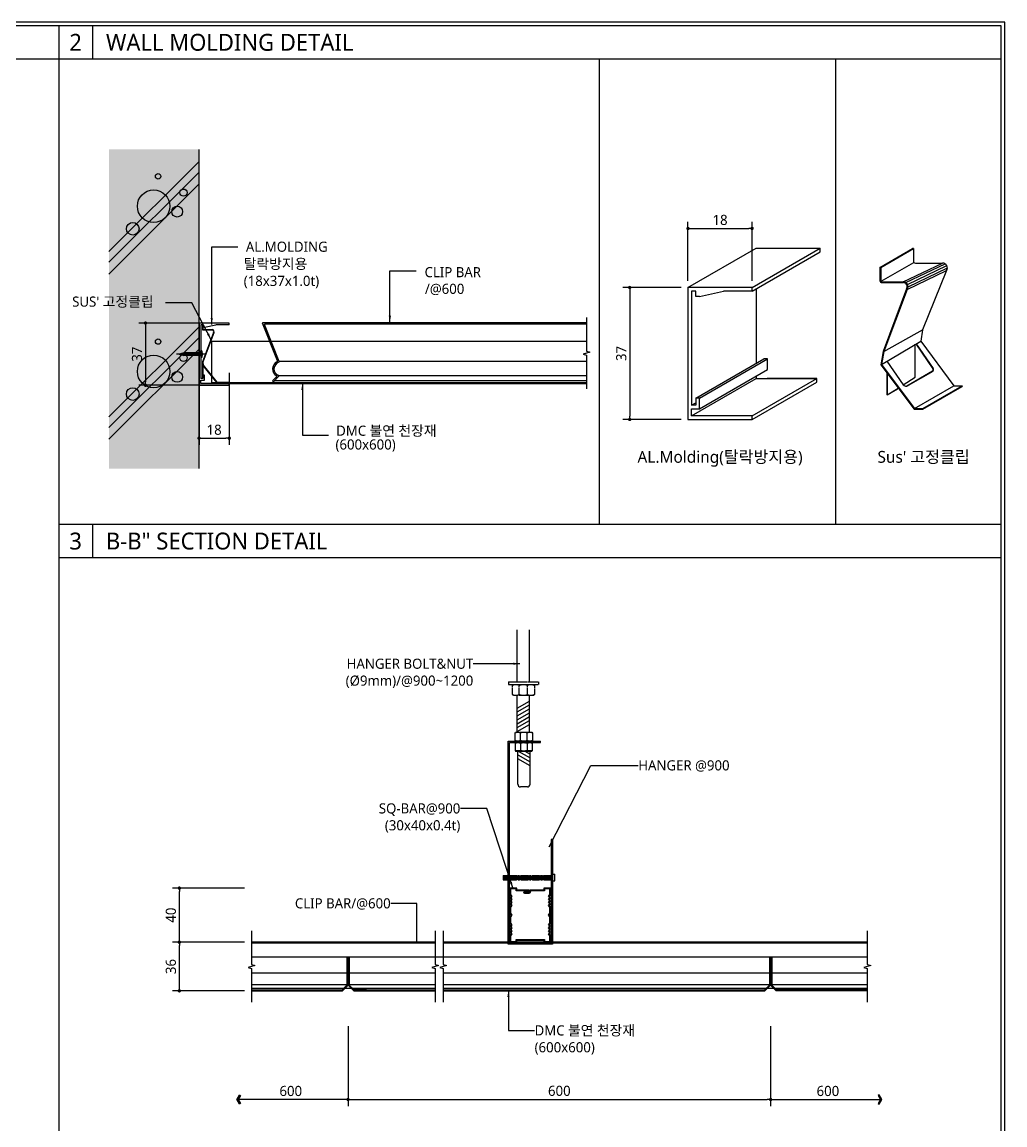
# Model space of a CAD drawing. Header units: millimetres. Extents: x 1394 to 74708, y 590 to 17190.
# Drawn here: x 63734 to 72465, y 7393 to 17190 of the extents above; entities that cross this region are included whole.
import ezdxf
from ezdxf.enums import TextEntityAlignment as Align

# ---------------------------------------------------------------- set-up
doc = ezdxf.new("R2010")
doc.units = ezdxf.units.MM
for name, pattern in [('CENTERX2', [101.6, 63.5, -12.7, 12.7, -12.7]), ('HID', [2, 1.1, -0.9]), ('HIDDEN', [9.525, 6.35, -3.175])]:
    doc.linetypes.add(name, pattern=pattern)
doc.layers.get('Defpoints').update_dxf_attribs({"color": 152})
for name, color, linetype in [('8', 8, 'Continuous'), ('A-DIM-N', 7, 'Continuous'), ('A-LINE-3', 7, 'Continuous'), ('A-LINE-4', 8, 'Continuous'), ('A-SYM', 6, 'Continuous'), ('A-TXT-N', 3, 'Continuous'), ('AA-ELE-8', 8, 'Continuous'), ('AA-MKXS', 7, 'Continuous'), ('ANCHOR', 4, 'Continuous'), ('BAR', 3, 'Continuous'), ('CEIL', 8, 'Continuous'), ('CEN', 1, 'CENTERX2'), ('COL', 2, 'Continuous'), ('DIM', 7, 'Continuous'), ('FUR', 8, 'HIDDEN'), ('HANGER', 9, 'Continuous'), ('HATCH', 5, 'Continuous'), ('SCREW', 1, 'Continuous'), ('sec', 7, 'Continuous'), ('TEXT', 3, 'Continuous'), ('몰딩', 1, 'Continuous')]:
    doc.layers.add(name, color=color, linetype=linetype)
doc.styles.add('NH', font='malgun.ttf')
doc.styles.get("Standard").update_dxf_attribs({"font": 'malgun.ttf'})
doc.styles.add('돋움체', font='malgun.ttf')
doc.styles.add('스타일1', font='malgun.ttf')
doc.dimstyles.new('DA(N)', dxfattribs={"dimtxt": 3, "dimasz": 1, "dimexe": 2, "dimexo": 2, "dimgap": 1, "dimtad": 1, "dimdec": 0, "dimdsep": 46, "dimlunit": 6, "dimtxsty": 'NH', "dimblk": 'DOT', "dimcen": 2.5, "dimdle": 1.5, "dimclrd": 256, "dimclre": 256, "dimclrt": 3, "dimadec": 0, "dimazin": 0, "dimtfac": 1, "dimtdec": 0, "dimtix": 1, "dimtmove": 2, "dimatfit": 3, "dimfxl": 2, "dimtvp": 1, "dimtolj": 1, "dimtzin": 0, "dimlwd": -1, "dimarcsym": 0})
doc.dimstyles.get("Standard").update_dxf_attribs({"dimtxt": 0.18, "dimasz": 0.18, "dimexe": 0.18, "dimexo": 0.0625, "dimgap": 0.09, "dimtad": 0, "dimtih": 1, "dimtoh": 1, "dimdec": 4, "dimzin": 0, "dimdsep": 46, "dimtxsty": 'Standard', "dimcen": 0.09, "dimadec": 0, "dimazin": 0, "dimtfac": 1, "dimtdec": 4, "dimtofl": 0, "dimtmove": 0, "dimatfit": 3, "dimfxl": 1, "dimtolj": 1, "dimtzin": 0, "dimarcsym": 0})

# ---------------------------------------------------------------- blocks, each defined once
blk = doc.blocks.new('_DOT')
at = {"color": 0, "linetype": 'ByBlock'}
blk.add_line((-0.5, 0), (-1, 0), dxfattribs=at)
at = {"color": 0, "linetype": 'ByBlock', "const_width": 0.5}
blk.add_lwpolyline([(-0.25, 0, 1), (0.25, 0, 1)], format="xyb", close=True, dxfattribs=at)
blk = doc.blocks.new('*D116')
at = {"layer": 'A-DIM-N', "lineweight": -2, "transparency": 16777216}
for p, q in [((66630.1, 8258.9), (66630.1, 7559.3)), ((70383.2, 8258.9), (70383.2, 7559.3))]:
    blk.add_line(p, q, dxfattribs=at)
at = {"layer": 'A-DIM-N', "transparency": 16777216}
blk.add_line((66660.1, 7619.3), (70353.2, 7619.3), dxfattribs=at)
at = {"layer": 'Defpoints', "color": 0, "transparency": 16777216}
for p in [(66630.1, 8318.9), (70383.2, 8318.9), (70383.2, 7619.3)]:
    blk.add_point(p, dxfattribs=at)
at = {"layer": 'A-DIM-N', "transparency": 16777216, "xscale": 30, "yscale": 30, "zscale": 30, "rotation": 180}
blk.add_blockref('_DOT', (66630.1, 7619.3), dxfattribs=at)
at = {"layer": 'A-DIM-N', "transparency": 16777216, "xscale": 30, "yscale": 30, "zscale": 30}
blk.add_blockref('_DOT', (70383.2, 7619.3), dxfattribs=at)
at = {"layer": 'A-DIM-N', "color": 3, "transparency": 16777216, "insert": (68506.6, 7695.8), "char_height": 90, "attachment_point": 5, "style": '돋움체'}
blk.add_mtext('\\A1;600', dxfattribs=at)
blk = doc.blocks.new('*D117')
at = {"layer": 'A-DIM-N', "lineweight": -2, "transparency": 16777216}
for p, q in [((65711, 9016.3), (65071, 9016.3)), ((65711, 8584.3), (65071, 8584.3))]:
    blk.add_line(p, q, dxfattribs=at)
at = {"layer": 'A-DIM-N', "transparency": 16777216}
blk.add_line((65131, 8614.3), (65131, 8986.3), dxfattribs=at)
at = {"layer": 'Defpoints', "color": 0, "transparency": 16777216}
for p in [(65131, 9016.3), (65771, 9016.3), (65771, 8584.3)]:
    blk.add_point(p, dxfattribs=at)
at = {"layer": 'A-DIM-N', "transparency": 16777216, "xscale": 30, "yscale": 30, "zscale": 30}
for p, rotation in [((65131, 9016.3), 90), ((65131, 8584.3), 270)]:
    blk.add_blockref('_DOT', p, dxfattribs=dict(at, rotation=rotation))
at = {"layer": 'A-DIM-N', "color": 3, "transparency": 16777216, "insert": (65055.9, 8800.3), "char_height": 90, "attachment_point": 5, "rotation": 90, "style": '돋움체'}
blk.add_mtext('\\A1;36', dxfattribs=at)
blk = doc.blocks.new('*D118')
at = {"layer": 'A-DIM-N', "lineweight": -2, "transparency": 16777216}
for p, q in [((65711, 9497.4), (65071, 9497.4)), ((65711, 9016.3), (65071, 9016.3))]:
    blk.add_line(p, q, dxfattribs=at)
at = {"layer": 'A-DIM-N', "transparency": 16777216}
blk.add_line((65131, 9046.3), (65131, 9467.4), dxfattribs=at)
at = {"layer": 'Defpoints', "color": 0, "transparency": 16777216}
for p in [(65131, 9497.4), (65771, 9497.4), (65771, 9016.3)]:
    blk.add_point(p, dxfattribs=at)
at = {"layer": 'A-DIM-N', "transparency": 16777216, "xscale": 30, "yscale": 30, "zscale": 30}
for p, rotation in [((65131, 9497.4), 90), ((65131, 9016.3), 270)]:
    blk.add_blockref('_DOT', p, dxfattribs=dict(at, rotation=rotation))
at = {"layer": 'A-DIM-N', "color": 3, "transparency": 16777216, "insert": (65055.9, 9256.9), "char_height": 90, "attachment_point": 5, "rotation": 90, "style": '돋움체'}
blk.add_mtext('\\A1;40', dxfattribs=at)
blk = doc.blocks.new('455')
at = {"layer": 'SCREW'}
for p, q in [((10025, 1611.1), (10027.1, 1614)), ((10025, 1584.5), (10025, 1611.1)), ((10027.1, 1614), (10087.6, 1614)), ((10045.2, 1584.5), (10045.2, 1611.1)), ((10069.5, 1584.5), (10069.5, 1611.1)), ((10087.6, 1614), (10089.7, 1611.1)), ((10089.7, 1611.1), (10089.7, 1584.5)), ((10027.1, 1581.7), (10025, 1584.5)), ((10087.6, 1581.7), (10027.1, 1581.7)), ((10089.7, 1584.5), (10087.6, 1581.7))]:
    blk.add_line(p, q, dxfattribs=at)
for centre, radius, start, end in [((10035.1, 1589.1), 24.2, 65.3553, 114.6447), ((10057.3, 1579), 34.4, 69.3661, 110.6339), ((10079.6, 1589.1), 24.2, 65.3553, 114.6447), ((10035.1, 1606.5), 24.2, 245.3553, 294.6447), ((10057.3, 1616.7), 34.4, 249.3661, 290.6339), ((10079.6, 1606.5), 24.2, 245.3553, 294.6447)]:
    blk.add_arc(centre, radius, start, end, dxfattribs=at)
blk = doc.blocks.new('BLOCK')
at = {"layer": 'AA-ELE-8', "linetype": 'Continuous'}
for p, q in [((350, 344.7), (-344.7, -350)), ((350, 262.7), (-344.7, -432.1)), ((350, 171.5), (-344.7, -523.2))]:
    blk.add_line(p, q, dxfattribs=at)
for centre, radius in [((34.9, 230.2), 20.9), ((0, 0), 125.6), ((230.4, 104.7), 27.9), ((181.5, -41.9), 41.9), ((-160.6, -174.4), 48.8)]:
    blk.add_circle(centre, radius, dxfattribs=at)
blk = doc.blocks.new('*D109')
at = {"layer": 'A-DIM-N', "lineweight": -2, "transparency": 16777216}
for p, q in [((65305.8, 14079.5), (65305.8, 13433.1)), ((65574.3, 14075.5), (65574.3, 13433.1))]:
    blk.add_line(p, q, dxfattribs=at)
at = {"layer": 'A-DIM-N', "transparency": 16777216}
blk.add_line((65335.8, 13493.1), (65544.3, 13493.1), dxfattribs=at)
at = {"layer": 'Defpoints', "color": 0, "transparency": 16777216}
for p in [(65305.8, 14139.5), (65574.3, 14135.5), (65574.3, 13493.1)]:
    blk.add_point(p, dxfattribs=at)
at = {"layer": 'A-DIM-N', "transparency": 16777216, "xscale": 30, "yscale": 30, "zscale": 30, "rotation": 180}
blk.add_blockref('_DOT', (65305.8, 13493.1), dxfattribs=at)
at = {"layer": 'A-DIM-N', "transparency": 16777216, "xscale": 30, "yscale": 30, "zscale": 30}
blk.add_blockref('_DOT', (65574.3, 13493.1), dxfattribs=at)
at = {"layer": 'A-DIM-N', "color": 3, "transparency": 16777216, "insert": (65440.1, 13568.2), "char_height": 90, "attachment_point": 5, "style": '돋움체'}
blk.add_mtext('\\A1;18', dxfattribs=at)
blk = doc.blocks.new('*D110')
at = {"layer": 'A-DIM-N', "lineweight": -2, "transparency": 16777216}
for p, q in [((65349.2, 14515.7), (64770.3, 14515.7)), ((65340.6, 13963.7), (64770.3, 13963.7))]:
    blk.add_line(p, q, dxfattribs=at)
at = {"layer": 'A-DIM-N', "transparency": 16777216}
blk.add_line((64830.3, 14485.7), (64830.3, 13993.7), dxfattribs=at)
at = {"layer": 'Defpoints', "color": 0, "transparency": 16777216}
for p in [(65409.2, 14515.7), (64830.3, 13963.7), (65400.6, 13963.7)]:
    blk.add_point(p, dxfattribs=at)
at = {"layer": 'A-DIM-N', "transparency": 16777216, "xscale": 30, "yscale": 30, "zscale": 30}
for p, rotation in [((64830.3, 14515.7), 90), ((64830.3, 13963.7), 270)]:
    blk.add_blockref('_DOT', p, dxfattribs=dict(at, rotation=rotation))
at = {"layer": 'A-DIM-N', "color": 3, "transparency": 16777216, "insert": (64755.3, 14239.7), "char_height": 90, "attachment_point": 5, "rotation": 90, "style": '돋움체'}
blk.add_mtext('\\A1;37', dxfattribs=at)
blk = doc.blocks.new('Screw3')
at = {"layer": 'CEN'}
blk.add_line((615.3, 187.5), (615.3, 153.6), dxfattribs=at)
at = {"layer": 'SCREW'}
for p, q in [((613.7, 184.2), (613.7, 183.7)), ((613.7, 184.2), (617, 184.2)), ((617, 184.2), (617, 183.7)), ((611.2, 183.7), (611.2, 182.7)), ((611.2, 183.7), (619.5, 183.7)), ((611.2, 182.7), (619.5, 182.7)), ((616.2, 183.7), (619.5, 183.7)), ((616.2, 182.7), (619.5, 182.7)), ((619.5, 183.7), (619.5, 182.7)), ((619.5, 183.7), (619.5, 182.7))]:
    blk.add_line(p, q, dxfattribs=at)
at = {"layer": 'SCREW', "color": 5}
for p, q in [((613.9, 181.8), (613.9, 162.4)), ((616.8, 181.8), (616.8, 162.4)), ((613.9, 162.4), (615.3, 156.6)), ((615.3, 156.6), (616.8, 162.4))]:
    blk.add_line(p, q, dxfattribs=at)
blk.add_lwpolyline([(615.3, 156.6), (615.9, 161.9, -0.255479), (616.8, 162.4, -0.15073)], format="xyb", dxfattribs=at)
for centre, major_axis, ratio, start_param, end_param in [((611.3, 181.7), (-2.6, 0.01), 0.375814, 3.166741, 4.737538), ((612.2, 181.8), (-2.42, 0.09), 0.428989, 3.232453, 4.416556)]:
    blk.add_ellipse(centre, major_axis=major_axis, ratio=ratio, start_param=start_param, end_param=end_param, dxfattribs=at)
at = {"layer": 'SCREW', "color": 5, "extrusion": (0, 0, -1)}
for centre, major_axis, ratio, start_param, end_param in [((618.5, 181.8), (2.42, 0.09), 0.428989, 3.232453, 4.416556), ((619.4, 181.7), (2.6, 0.01), 0.375814, 3.166741, 4.737538)]:
    blk.add_ellipse(centre, major_axis=major_axis, ratio=ratio, start_param=start_param, end_param=end_param, dxfattribs=at)
blk = doc.blocks.new('*D111')
at = {"layer": 'A-DIM-N', "lineweight": -2, "transparency": 16777216}
for p, q in [((69589.1, 14832), (69072.1, 14832)), ((69589.1, 13659.9), (69072.1, 13659.9))]:
    blk.add_line(p, q, dxfattribs=at)
at = {"layer": 'A-DIM-N', "transparency": 16777216}
blk.add_line((69132.1, 14802), (69132.1, 13689.9), dxfattribs=at)
at = {"layer": 'Defpoints', "color": 0, "transparency": 16777216}
for p in [(69649.1, 14832), (69132.1, 13659.9), (69649.1, 13659.9)]:
    blk.add_point(p, dxfattribs=at)
at = {"layer": 'A-DIM-N', "transparency": 16777216, "xscale": 30, "yscale": 30, "zscale": 30}
for p, rotation in [((69132.1, 14832), 90), ((69132.1, 13659.9), 270)]:
    blk.add_blockref('_DOT', p, dxfattribs=dict(at, rotation=rotation))
at = {"layer": 'A-DIM-N', "color": 3, "transparency": 16777216, "insert": (69057.1, 14245.9), "char_height": 90, "attachment_point": 5, "rotation": 90, "style": '돋움체'}
blk.add_mtext('\\A1;37', dxfattribs=at)
blk = doc.blocks.new('*D112')
at = {"layer": 'A-DIM-N', "lineweight": -2, "transparency": 16777216}
for p, q in [((69649.1, 14892), (69649.1, 15416.6)), ((70219.3, 14892), (70219.3, 15416.6))]:
    blk.add_line(p, q, dxfattribs=at)
at = {"layer": 'A-DIM-N', "transparency": 16777216}
blk.add_line((69679.1, 15356.6), (70189.3, 15356.6), dxfattribs=at)
at = {"layer": 'Defpoints', "color": 0, "transparency": 16777216}
for p in [(70219.3, 15356.6), (69649.1, 14832), (70219.3, 14832)]:
    blk.add_point(p, dxfattribs=at)
at = {"layer": 'A-DIM-N', "transparency": 16777216, "xscale": 30, "yscale": 30, "zscale": 30, "rotation": 180}
blk.add_blockref('_DOT', (69649.1, 15356.6), dxfattribs=at)
at = {"layer": 'A-DIM-N', "transparency": 16777216, "xscale": 30, "yscale": 30, "zscale": 30}
blk.add_blockref('_DOT', (70219.3, 15356.6), dxfattribs=at)
at = {"layer": 'A-DIM-N', "color": 3, "transparency": 16777216, "insert": (69934.2, 15431.7), "char_height": 90, "attachment_point": 5, "style": '돋움체'}
blk.add_mtext('\\A1;18', dxfattribs=at)

msp = doc.modelspace()

# ---------------------------------------------------------------- hatches: boundary and pattern name
msp.add_hatch(color=253).paths.add_polyline_path([(64505.45, 13223.31), (65305.78, 13223.31), (65305.78, 16058.76), (64505.45, 16058.76)])
at = {"layer": 'A-DIM-N'}
h = msp.add_hatch(color=256, dxfattribs=at)
h.dxf.hatch_style = 1
h.paths.add_polyline_path([(65664.45, 7579.21), (65674.38, 7584.88), (65654.71, 7619.3), (65641.54, 7619.3)])
h.paths.add_polyline_path([(65641.54, 7619.3), (65654.71, 7619.3), (65674.38, 7653.72), (65664.45, 7659.39)])
h = msp.add_hatch(color=256, dxfattribs=at)
h.dxf.hatch_style = 1
h.paths.add_polyline_path([(71348.84, 7579.21), (71338.91, 7584.88), (71358.58, 7619.3), (71371.74, 7619.3)])
h.paths.add_polyline_path([(71371.74, 7619.3), (71358.58, 7619.3), (71338.91, 7653.72), (71348.84, 7659.39)])
at = {"layer": 'HATCH'}
h = msp.add_hatch(dxfattribs=at)
h.set_pattern_fill('ANSI31', color=256, scale=240.543709, angle=345, style=0)
h.set_pattern_definition([(30, (65175.878, 7028.39), (-15.03398, 26.03962), [])])
h.paths.add_polyline_path([(68132.8, 10887.33), (68169.56, 10887.33), (68241.05, 10925.34), (68241.05, 11143.28), (68132.8, 11085.73)])
h = msp.add_hatch(dxfattribs=at)
h.set_pattern_fill('ANSI31', color=256, scale=240.543709, angle=345, style=0)
h.set_pattern_definition([(150, (71203.34, 6758.31), (15.03398, 26.03962), [])])
edge = h.paths.add_edge_path()
edge.add_arc((68133.87, 10807.53), 58.24, 65.355292, 85.764696)
edge.add_line((68138.17, 10865.61), (68138.17, 10873.2))
edge.add_line((68138.17, 10873.2), (68160.53, 10861.32))
edge.add_arc((68187.3, 10783.07), 82.7, 108.891745, 110.633926)
edge = h.paths.add_edge_path()
edge.add_arc((68190.5, 10796.03), 82.7, 249.366074, 290.633926)
edge.add_arc((68243.93, 10771.57), 58.24, 245.355292, 272.449429)
edge.add_line((68246.42, 10713.38), (68246.42, 10617.25))
edge.add_line((68246.42, 10617.25), (68209.66, 10617.25))
edge.add_line((68209.66, 10617.25), (68138.17, 10655.26))
edge.add_line((68138.17, 10655.26), (68138.17, 10713.34))
edge.add_arc((68137.07, 10771.57), 58.24, 271.085563, 294.644708)
edge = h.paths.add_edge_path()
edge.add_arc((68190.5, 10705.36), 82.7, 69.366074, 110.633926)
edge.add_arc((68137.07, 10729.82), 58.24, 65.355292, 88.914437)
edge.add_line((68138.17, 10788.05), (68138.17, 10791.21))
edge.add_arc((68133.87, 10849.29), 58.24, 274.235304, 294.644708)
edge.add_arc((68187.3, 10873.75), 82.7, 249.366074, 290.633926)
edge.add_arc((68240.73, 10849.29), 58.24, 245.355292, 275.603561)
edge.add_line((68246.42, 10791.33), (68246.42, 10788))
edge.add_arc((68243.93, 10729.82), 58.24, 87.550571, 114.644708)

# ---------------------------------------------------------------- linework, layer by layer
at = {"layer": '8', "linetype": 'Continuous'}
for p, q in [((71366.83, 14887.56), (71656.61, 15054.86)), ((71560.94, 14882.28), (71910.19, 15049.59)), ((71584.51, 14875.29), (71933.75, 15042.59)), ((71598.99, 14859.55), (71948.23, 15026.85)), ((71604.14, 14839.08), (71953.39, 15006.39)), ((71596.98, 14815.27), (71946.23, 14982.57)), ((71390.06, 14262.66), (71733.63, 14455.99)), ((71368.67, 14148.82), (71717.77, 14356.69)), ((71660.78, 13758.05), (72009.55, 13959.42))]:
    msp.add_line(p, q, dxfattribs=at)
at = {"layer": 'A-DIM-N'}
for p, q in [((66630.06, 8269.64), (66630.06, 7559.3)), ((70383.23, 8269.64), (70383.23, 7559.3)), ((66600.06, 7619.3), (65641.54, 7619.3)), ((70413.23, 7619.3), (71371.74, 7619.3))]:
    msp.add_line(p, q, dxfattribs=at)
for points in [[(65654.71, 7619.3), (65674.38, 7584.88), (65664.45, 7579.21), (65641.54, 7619.3), (65664.45, 7659.39), (65674.38, 7653.72), (65654.71, 7619.3)], [(71358.58, 7619.3), (71338.91, 7584.88), (71348.84, 7579.21), (71371.74, 7619.3), (71348.84, 7659.39), (71338.91, 7653.72), (71358.58, 7619.3)]]:
    msp.add_lwpolyline(points, dxfattribs=at)
at = {"layer": 'A-LINE-3'}
for p, q in [((64059.78, 17160), (64059.78, 630)), ((72429.78, 16860), (51885, 16860)), ((68859.78, 16860), (68859.78, 12730)), ((70959.78, 16860), (70959.78, 12730)), ((64059.78, 12730), (72429.78, 12730)), ((72429.78, 12430), (64059.78, 12430))]:
    msp.add_line(p, q, dxfattribs=at)
msp.add_lwpolyline([(51885, 17160), (72429.78, 17160), (72429.78, 630), (51885, 630)], close=True, dxfattribs=at)
at = {"layer": 'A-LINE-4'}
for points in [[(64359.78, 17160), (64359.78, 16860)], [(64359.78, 12730), (64359.78, 12430)]]:
    msp.add_lwpolyline(points, dxfattribs=at)
at = {"layer": 'A-SYM'}
for points in [[(68747.58, 14564.59), (68747.58, 14266.59), (68777.58, 14257.59), (68717.58, 14239.59), (68747.58, 14230.59), (68747.58, 13932.59)], [(65770.97, 9116.33), (65770.97, 8818.33), (65800.97, 8809.33), (65740.97, 8791.33), (65770.97, 8782.33), (65770.97, 8484.33)], [(67402.66, 9116.33), (67402.66, 8818.33), (67432.66, 8809.33), (67372.66, 8791.33), (67402.66, 8782.33), (67402.66, 8484.33)], [(67474.66, 9116.33), (67474.66, 8818.33), (67504.66, 8809.33), (67444.66, 8791.33), (67474.66, 8782.33), (67474.66, 8484.33)], [(71242.32, 9116.33), (71242.32, 8818.33), (71272.32, 8809.33), (71212.32, 8791.33), (71242.32, 8782.33), (71242.32, 8484.33)]]:
    msp.add_lwpolyline(points, dxfattribs=at)
at = {"layer": 'AA-ELE-8', "color": 4}
for p, q in [((65338.61, 14023.34), (65320.7, 14023.34)), ((65338.61, 14023.34), (65338.61, 14053.18)), ((65320.7, 13978.59), (65320.7, 14008.42))]:
    msp.add_line(p, q, dxfattribs=at)
at = {"layer": 'ANCHOR'}
for p, q in [((68051.74, 8999.04), (68051.74, 10803.14)), ((68051.74, 10803.14), (68339.9, 10803.14)), ((68063.77, 9011.07), (68063.77, 10791.11)), ((68063.77, 10791.11), (68339.9, 10791.11)), ((68339.9, 10791.11), (68339.9, 10803.14)), ((68433.25, 9928.01), (68433.25, 9011.07)), ((68445.28, 9928.01), (68433.25, 9928.01)), ((68445.28, 9928.01), (68445.28, 8999.04)), ((68445.28, 8999.04), (68051.74, 8999.04)), ((68433.25, 9011.07), (68063.77, 9011.07))]:
    msp.add_line(p, q, dxfattribs=at)
at = {"layer": 'BAR', "color": 6}
for p, q in [((66003.24, 14179.26), (65870.01, 14516.54)), ((68747.58, 14518.59), (65871.4, 14518.59)), ((66017.69, 14175.33), (65887.65, 14504.54)), ((68747.58, 14506.59), (65889.05, 14506.59)), ((68747.58, 14175.44), (66017.65, 14175.44)), ((65995.68, 14041.58), (65957.47, 14003.37)), ((66013.05, 14041.98), (65965.96, 13994.89)), ((68747.58, 14046.27), (66014.81, 14046.27)), ((65965.96, 13994.89), (65957.47, 14003.37)), ((68747.58, 14003.37), (65974.44, 14003.37)), ((67402.66, 9016.33), (65770.97, 9016.33)), ((67402.66, 9016.33), (66606.74, 9016.33)), ((71242.32, 9016.33), (67474.66, 9016.33)), ((67402.66, 9006.73), (65770.97, 9006.73)), ((67402.66, 9006.73), (66606.74, 9006.73)), ((71242.32, 9006.73), (67474.66, 9006.73)), ((66619.26, 8741.82), (65770.97, 8741.82)), ((67402.66, 8741.82), (66640.86, 8741.82)), ((70372.43, 8741.82), (67474.66, 8741.82)), ((71242.32, 8741.82), (70394.03, 8741.82)), ((66619.26, 8638.48), (65770.97, 8638.48)), ((67402.66, 8638.48), (66640.86, 8638.48)), ((70372.43, 8638.48), (67474.66, 8638.48)), ((71242.32, 8638.48), (70394.03, 8638.48)), ((67402.66, 8604.16), (65770.97, 8604.16)), ((71242.32, 8604.16), (67474.66, 8604.16))]:
    msp.add_line(p, q, dxfattribs=at)
for centre, radius, start, end in [((65871.4, 14517.09), 1.5, 90, 201.554486), ((65889.05, 14505.09), 1.5, 90, 201.554486), ((66033.02, 14109.09), 73.36, 115.24895, 238.889259), ((66033.02, 14109.09), 61.36, 108.082586, 248.93631), ((66000.45, 14178.15), 3, 295.24895, 21.554486), ((66012.11, 14173.12), 6, 288.082586, 21.554486), ((65993.56, 14043.71), 3, 315, 58.889259), ((66008.81, 14046.22), 6, 315, 68.93631)]:
    msp.add_arc(centre, radius, start, end, dxfattribs=at)
at = {"layer": 'CEIL'}
for p, q in [((71354.35, 15010.85), (71644.14, 15178.16)), ((71361.55, 15010.85), (71651.34, 15178.16)), ((71651.34, 15178.16), (71644.14, 15178.16)), ((71361.55, 15010.85), (71354.35, 15010.85)), ((65418.12, 14353.59), (65418.12, 13989.09)), ((71672.06, 14330.3), (71825.26, 14110.47)), ((71675.22, 14332.12), (71828.05, 14112.74)), ((71382.79, 14258.46), (71383.35, 14258.79)), ((71382.79, 14258.46), (71383.35, 14258.79)), ((71416.31, 14176.32), (71559.6, 13968.68)), ((71419.91, 14068.12), (71419.91, 13878.78)), ((71821.28, 14088.92), (71594.12, 13955.99)), ((71823.08, 14085.8), (71605.54, 13960.2)), ((65341.32, 13978.59), (68747.58, 13978.59)), ((65418.12, 13989.09), (68747.58, 13989.09)), ((65418.12, 13989.09), (65418.12, 13978.59)), ((71419.91, 13878.78), (71517.7, 13937.51)), ((71419.91, 13878.78), (71509.62, 13932.66)), ((71734.79, 13758.05), (72083.9, 13959.17)), ((71734.79, 13750.85), (72083.9, 13952.41)), ((72083.9, 13959.17), (72083.9, 13952.41)), ((71419.91, 13878.78), (71416.31, 13878.78)), ((71419.91, 13878.78), (71416.31, 13878.78))]:
    msp.add_line(p, q, dxfattribs=at)
at = {"layer": 'CEIL', "color": 1, "linetype": 'HID'}
for p, q in [((68747.58, 14353.59), (65418.12, 14353.59)), ((71242.32, 8884.33), (65770.97, 8884.33))]:
    msp.add_line(p, q, dxfattribs=at)
at = {"layer": 'CEIL', "linetype": 'Continuous'}
for p, q in [((66619.26, 8884.33), (66619.26, 8635.81)), ((66619.26, 8884.33), (66627.66, 8884.33)), ((66627.66, 8884.33), (66627.66, 8632.33)), ((66632.46, 8884.33), (66632.46, 8632.33)), ((66640.86, 8884.33), (66632.46, 8884.33)), ((66640.86, 8884.33), (66640.86, 8635.81)), ((70372.43, 8884.33), (70372.43, 8635.81)), ((70372.43, 8884.33), (70380.83, 8884.33)), ((70380.83, 8884.33), (70380.83, 8632.33)), ((70385.63, 8884.33), (70385.63, 8632.33)), ((70394.03, 8884.33), (70385.63, 8884.33)), ((70394.03, 8884.33), (70394.03, 8635.81)), ((66619.26, 8635.81), (66576.18, 8592.73)), ((66627.66, 8632.33), (66579.66, 8584.33)), ((66632.46, 8632.33), (66680.46, 8584.33)), ((66640.86, 8635.81), (66683.94, 8592.73)), ((70372.43, 8635.81), (70329.35, 8592.73)), ((70380.83, 8632.33), (70332.83, 8584.33)), ((70385.63, 8632.33), (70433.63, 8584.33)), ((70394.03, 8635.81), (70437.11, 8592.73)), ((65770.97, 8592.73), (66576.18, 8592.73)), ((65770.97, 8584.33), (66579.66, 8584.33)), ((66680.46, 8584.33), (67402.66, 8584.33)), ((66800.46, 8584.33), (66680.46, 8584.33)), ((66683.94, 8592.73), (67402.66, 8592.73)), ((66793.78, 8592.73), (66683.94, 8592.73)), ((67474.66, 8592.73), (70329.35, 8592.73)), ((67474.66, 8584.33), (70332.83, 8584.33)), ((71242.32, 8584.33), (70433.63, 8584.33)), ((70553.63, 8584.33), (70433.63, 8584.33)), ((71242.32, 8592.73), (70437.11, 8592.73)), ((70546.95, 8592.73), (70437.11, 8592.73))]:
    msp.add_line(p, q, dxfattribs=at)
at = {"layer": 'CEIL'}
for points in [[(71651.34, 15178.16), (71651.34, 15067.59, 0.4142136), (71669.34, 15049.59), (71910.19, 15049.59)], [(71651.34, 15178.16), (71651.34, 15067.59, 0.4142136), (71669.34, 15049.59), (71910.19, 15049.59)], [(71354.35, 15010.85), (71354.35, 14893.08, 0.4142136), (71372.35, 14875.08), (71560.94, 14875.08)], [(71361.55, 15010.85), (71361.55, 14900.28, 0.4142136), (71379.55, 14882.28), (71560.94, 14882.28)]]:
    msp.add_lwpolyline(points, format="xyb", dxfattribs=at)
for points in [[(71946.23, 14982.57), (71733.56, 14455.87)], [(71590.88, 14819.08), (71382.79, 14264.61)], [(71596.98, 14815.27), (71389.99, 14262.55)], [(71733.63, 14455.99), (71717.77, 14356.69), (72009.88, 13959.01), (72083.9, 13959.17)], [(71561.76, 13966.92), (71668.82, 14035.05), (71668.82, 14328.43)], [(71382.79, 14264.61), (71361.55, 14146.05), (71657.46, 13750.85), (71734.79, 13750.85)], [(71390.06, 14262.66), (71368.67, 14148.82), (71660.78, 13758.05), (71734.79, 13758.05)], [(71416.31, 14072.93), (71416.31, 13878.78)]]:
    msp.add_lwpolyline(points, dxfattribs=at)
for centre, radius, start, end in [((71910.19, 15006.39), 43.2, 326.542667, 90), ((71560.94, 14839.08), 43.2, 326.542667, 90), ((71560.94, 14839.08), 36, 326.542667, 90), ((71814.08, 14101.39), 14.4, 300, 39.100356), ((71814.08, 14101.39), 18, 300, 39.100356), ((71587.54, 13991.38), 36, 219.100356, 300)]:
    msp.add_arc(centre, radius, start, end, dxfattribs=at)
at = {"layer": 'CEN'}
for p, q in [((68007.54, 9610.18), (68051.74, 9610.18)), ((68007.54, 9610.18), (68007.54, 9570.39)), ((68007.54, 9604.22), (68027.37, 9569.86)), ((68011.58, 9609.66), (68034.55, 9569.86)), ((68018.76, 9609.66), (68041.73, 9569.86)), ((68025.93, 9609.66), (68048.76, 9570.13)), ((68032.96, 9609.92), (68051.74, 9577.39)), ((68040.14, 9609.92), (68051.74, 9589.82)), ((68047.32, 9609.92), (68051.74, 9602.26)), ((68063.77, 9610.18), (68433.25, 9610.18)), ((68065.38, 9609.66), (68088.35, 9569.86)), ((68072.56, 9609.66), (68095.53, 9569.86)), ((68079.74, 9609.66), (68102.71, 9569.86)), ((68086.92, 9609.66), (68109.89, 9569.86)), ((68094.1, 9609.66), (68117.07, 9569.86)), ((68101.28, 9609.66), (68124.25, 9569.86)), ((68108.46, 9609.66), (68131.43, 9569.86)), ((68115.64, 9609.66), (68138.61, 9569.86)), ((68122.81, 9609.66), (68145.79, 9569.86)), ((68129.99, 9609.66), (68152.82, 9570.13)), ((68137.02, 9609.92), (68159.99, 9570.13)), ((68144.2, 9609.92), (68167.17, 9570.13)), ((68151.38, 9609.92), (68174.35, 9570.13)), ((68158.56, 9609.92), (68181.53, 9570.13)), ((68165.74, 9609.92), (68188.71, 9570.13)), ((68172.92, 9609.92), (68195.89, 9570.13)), ((68180.1, 9609.92), (68203.07, 9570.13)), ((68187.28, 9609.92), (68210.25, 9570.13)), ((68194.45, 9609.92), (68217.43, 9570.13)), ((68201.63, 9609.92), (68224.61, 9570.13)), ((68208.81, 9609.92), (68231.79, 9570.13)), ((68215.99, 9609.92), (68238.96, 9570.13)), ((68223.17, 9609.92), (68245.99, 9570.39)), ((68230.35, 9609.92), (68253.17, 9570.39)), ((68237.53, 9609.92), (68260.5, 9570.13)), ((68244.71, 9609.92), (68267.68, 9570.13)), ((68251.89, 9609.92), (68274.86, 9570.13)), ((68259.07, 9609.92), (68282.04, 9570.13)), ((68266.25, 9609.92), (68289.22, 9570.13)), ((68273.42, 9609.92), (68296.4, 9570.13)), ((68280.6, 9609.92), (68303.58, 9570.13)), ((68287.78, 9609.92), (68310.76, 9570.13)), ((68294.96, 9609.92), (68317.93, 9570.13)), ((68302.14, 9609.92), (68325.11, 9570.13)), ((68309.32, 9609.92), (68332.29, 9570.13)), ((68316.5, 9609.92), (68339.47, 9570.13)), ((68323.68, 9609.92), (68346.5, 9570.39)), ((68330.71, 9610.18), (68353.68, 9570.39)), ((68337.89, 9610.18), (68360.86, 9570.39)), ((68345.06, 9610.18), (68368.04, 9570.39)), ((68352.24, 9610.18), (68375.22, 9570.39)), ((68359.42, 9610.18), (68382.4, 9570.39)), ((68366.6, 9610.18), (68389.57, 9570.39)), ((68373.78, 9610.18), (68396.75, 9570.39)), ((68380.96, 9610.18), (68403.93, 9570.39)), ((68388.14, 9610.18), (68411.11, 9570.39)), ((68395.32, 9610.18), (68418.29, 9570.39)), ((68402.5, 9610.18), (68425.47, 9570.39)), ((68409.68, 9610.18), (68432.65, 9570.39)), ((68416.86, 9610.18), (68433.25, 9581.77)), ((68424.03, 9610.18), (68433.25, 9594.21)), ((68431.21, 9610.18), (68433.25, 9606.64)), ((68445.28, 9620.13), (68465.18, 9620.13)), ((68445.28, 9560.44), (68445.28, 9620.13)), ((68465.18, 9560.44), (68465.18, 9620.13)), ((68007.54, 9591.78), (68020.19, 9569.86)), ((68007.54, 9579.35), (68013.01, 9569.86)), ((68007.54, 9570.39), (68051.74, 9570.39)), ((68063.77, 9600.01), (68081.18, 9569.86)), ((68063.77, 9587.58), (68074, 9569.86)), ((68063.77, 9575.14), (68066.82, 9569.86)), ((68063.77, 9570.39), (68433.25, 9570.39)), ((68445.28, 9560.44), (68465.18, 9560.44))]:
    msp.add_line(p, q, dxfattribs=at)
at = {"layer": 'COL'}
msp.add_line((65305.78, 13223.31), (65305.78, 16058.76), dxfattribs=at)
at = {"layer": 'Defpoints'}
msp.add_lwpolyline([(72465, 17190), (51855, 17190), (51855, 589.58), (72465, 589.58)], close=True, dxfattribs=at)
at = {"layer": 'DIM', "color": 4}
for p, q in [((69649.08, 14832.01), (70254.81, 15181.73)), ((70219.32, 14832.01), (70825.05, 15181.73)), ((70219.32, 14800.33), (70825.05, 15150.05)), ((70254.81, 15181.73), (70825.05, 15181.73)), ((70825.05, 15150.05), (70825.05, 15181.73)), ((69680.76, 14832.01), (69649.08, 14832.01)), ((69649.08, 14832.01), (69649.08, 14800.33)), ((69649.08, 14800.33), (69649.08, 14752.81)), ((69718.78, 14832.01), (69680.76, 14832.01)), ((69965.88, 14832.01), (69718.78, 14832.01)), ((69750.46, 14752.81), (69965.88, 14800.33)), ((70219.32, 14832.01), (69965.88, 14832.01)), ((70219.32, 14800.33), (69965.88, 14800.33)), ((70219.32, 14800.33), (70219.32, 14832.01)), ((70254.81, 14820.82), (70254.81, 14159.41)), ((69649.08, 14752.81), (69649.08, 13849.93)), ((69750.46, 14752.81), (69718.78, 14752.81)), ((65320.7, 14515.68), (65305.78, 14515.68)), ((65305.78, 14515.68), (65305.78, 13963.67)), ((65338.61, 14515.68), (65320.7, 14515.68)), ((65454.98, 14515.68), (65338.61, 14515.68)), ((65353.52, 14478.38), (65454.98, 14500.76)), ((65574.33, 14515.68), (65454.98, 14515.68)), ((65574.33, 14500.76), (65454.98, 14500.76)), ((65574.33, 14500.76), (65574.33, 14515.68)), ((65353.52, 14478.38), (65338.61, 14478.38)), ((69718.78, 13849.93), (70324.5, 14199.65)), ((69750.46, 13849.93), (70356.18, 14199.65)), ((70356.18, 14199.65), (70324.5, 14199.65)), ((70356.18, 14104.61), (70356.18, 14199.65)), ((65353.52, 14053.18), (65338.61, 14053.18)), ((65353.52, 14008.42), (65353.52, 14053.18)), ((69680.76, 13691.53), (70254.81, 14022.96)), ((69750.46, 13754.89), (70356.18, 14104.61)), ((70219.32, 13691.53), (70793.37, 14022.96)), ((70254.81, 14046.08), (70254.81, 14022.96)), ((70254.81, 14022.96), (70286.49, 14022.96)), ((70286.49, 14022.96), (70356.18, 14022.96)), ((70793.37, 14022.96), (70352.53, 14022.96)), ((70356.18, 14022.96), (70793.37, 14022.96)), ((70793.37, 13991.28), (70793.37, 14022.96)), ((65305.78, 13963.67), (65574.33, 13963.67)), ((65320.7, 14008.42), (65353.52, 14008.42)), ((65353.52, 13978.59), (65320.7, 13978.59)), ((65574.33, 13978.59), (65353.52, 13978.59)), ((65574.33, 13963.67), (65574.33, 13978.59)), ((70219.32, 13659.85), (70793.37, 13991.28)), ((69649.08, 13849.93), (69649.08, 13786.57)), ((69750.46, 13849.93), (69718.78, 13849.93)), ((69718.78, 13849.93), (69718.78, 13786.57)), ((69750.46, 13754.89), (69750.46, 13849.93)), ((69649.08, 13786.57), (69649.08, 13754.89)), ((69649.08, 13754.89), (69649.08, 13691.53)), ((69680.76, 13786.57), (69718.78, 13808.52)), ((69718.78, 13786.57), (69680.76, 13786.57)), ((69680.76, 13691.53), (69680.76, 13754.89)), ((69680.76, 13754.89), (69750.46, 13754.89)), ((69649.08, 13691.53), (69649.08, 13659.85)), ((69649.08, 13659.85), (69680.76, 13659.85)), ((69750.46, 13691.53), (69680.76, 13691.53)), ((69680.76, 13659.85), (69750.46, 13659.85)), ((70219.32, 13691.53), (69750.46, 13691.53)), ((69750.46, 13659.85), (70219.32, 13659.85)), ((70219.32, 13659.85), (70219.32, 13691.53))]:
    msp.add_line(p, q, dxfattribs=at)
for points in [[(69718.78, 14752.81), (69718.78, 14800.33), (69680.76, 14800.33), (69680.76, 13786.57)], [(65338.61, 14478.38), (65338.61, 14500.76), (65320.7, 14500.76), (65320.7, 14023.34)]]:
    msp.add_lwpolyline(points, dxfattribs=at)
at = {"layer": 'FUR'}
for p, q in [((68053.87, 11329.8), (68321.02, 11329.8)), ((68053.87, 11329.8), (68053.87, 11305.51)), ((68053.87, 11305.51), (68321.02, 11305.51)), ((68151.02, 11216.87), (68151.02, 11297.01)), ((68223.87, 11216.87), (68223.87, 11297.01)), ((68321.02, 11329.8), (68321.02, 11305.51))]:
    msp.add_line(p, q, dxfattribs=at)
msp.add_lwpolyline([(68284.59, 11297.01), (68284.59, 11216.87), (68278.52, 11208.37), (68096.37, 11208.37), (68090.3, 11216.87), (68090.3, 11297.01), (68096.37, 11305.51), (68278.52, 11305.51)], close=True, dxfattribs=at)
for points in [[(68284.59, 11297.01, 0.218444), (68223.87, 11297.01, 0.1820367), (68151.02, 11297.01, 0.218444), (68090.3, 11297.01)], [(68284.59, 11216.87, -0.218444), (68223.87, 11216.87, -0.1820367), (68151.02, 11216.87, -0.218444), (68090.3, 11216.87)]]:
    msp.add_lwpolyline(points, format="xyb", dxfattribs=at)
at = {"layer": 'HANGER'}
for p, q in [((68132.8, 11329.8), (68132.8, 11791.2)), ((68241.05, 11329.8), (68241.05, 11791.2)), ((68132.8, 10880.85), (68132.8, 11208.37)), ((68241.05, 10880.85), (68241.05, 11208.37)), ((68138.17, 10420.11), (68138.17, 10713.4)), ((68246.42, 10420.11), (68246.42, 10713.4)), ((68222.36, 10396.06), (68162.23, 10396.06))]:
    msp.add_line(p, q, dxfattribs=at)
for centre, start, end in [((68162.23, 10420.11), 180, 270), ((68222.36, 10420.11), 270, 0)]:
    msp.add_arc(centre, 24.05, start, end, dxfattribs=at)
at = {"layer": 'HATCH'}
for p, q in [((68132.8, 11096.5), (68241.05, 11158.99)), ((68246.42, 10583.38), (68138.17, 10645.87))]:
    msp.add_line(p, q, dxfattribs=at)
at = {"layer": 'sec'}
for p, q in [((68198.25, 9466.15), (68234.34, 9466.15)), ((68198.25, 9458.93), (68234.34, 9458.93)), ((68198.25, 9451.72), (68238.63, 9451.72)), ((68210.28, 9466.15), (68234.34, 9466.15)), ((68210.28, 9466.15), (68210.28, 9458.93)), ((68210.28, 9458.93), (68234.34, 9458.93)), ((68234.34, 9466.15), (68234.34, 9473.37))]:
    msp.add_line(p, q, dxfattribs=at)
for points in [[(68235.54, 9479.38), (68128.24, 9479.38), (68128.24, 9497.42), (68068.1, 9497.42), (68068.1, 9437.28), (68077.73, 9423.75), (68068.1, 9410.22), (68077.73, 9396.69), (68068.1, 9383.16), (68077.73, 9369.63), (68068.1, 9356.1), (68077.73, 9342.57), (68068.1, 9329.04), (68068.1, 9270.41), (68077.73, 9256.88), (68068.1, 9243.35), (68068.1, 9184.71), (68077.73, 9171.18), (68068.1, 9157.65), (68077.73, 9144.12), (68068.1, 9130.59), (68077.73, 9117.06), (68068.1, 9103.53), (68077.73, 9090), (68068.1, 9076.47), (68068.1, 9016.33), (68128.24, 9016.33), (68128.24, 9034.37), (68368.78, 9034.37), (68368.78, 9016.33), (68428.92, 9016.33), (68428.92, 9076.47), (68419.3, 9090), (68428.92, 9103.53), (68419.3, 9117.06), (68428.92, 9130.59), (68419.3, 9144.12), (68428.92, 9157.65), (68419.3, 9171.18), (68428.92, 9184.71), (68428.92, 9243.35), (68419.3, 9256.88), (68428.92, 9243.35)], [(68234.34, 9473.37), (68122.23, 9473.37), (68122.23, 9491.41), (68074.12, 9491.41), (68074.12, 9439.57), (68085.77, 9423.75), (68076.15, 9410.22), (68085.77, 9396.69), (68076.15, 9383.16), (68085.77, 9369.63), (68076.15, 9356.1), (68085.77, 9342.57), (68074.12, 9326.75), (68074.12, 9273.26), (68085.77, 9256.88), (68074.12, 9240.49), (68074.12, 9187), (68085.77, 9171.18), (68076.15, 9157.65), (68085.77, 9144.12), (68076.15, 9130.59), (68085.77, 9117.06), (68076.15, 9103.53), (68085.77, 9090), (68074.12, 9074.18), (68074.12, 9022.35), (68122.23, 9022.35), (68122.23, 9040.39), (68374.8, 9040.39), (68374.8, 9022.35), (68422.91, 9022.35), (68422.91, 9074.18), (68411.25, 9090), (68420.87, 9103.53), (68411.25, 9117.06), (68420.87, 9130.59), (68411.25, 9144.12), (68420.87, 9157.65), (68411.25, 9171.18), (68422.91, 9187), (68422.91, 9240.49), (68411.25, 9256.88), (68422.91, 9273.26), (68422.91, 9326.75), (68411.25, 9342.57), (68420.87, 9356.1), (68411.25, 9369.63), (68420.87, 9383.16), (68411.25, 9396.69), (68420.87, 9410.22), (68411.25, 9423.75), (68422.91, 9439.57), (68422.91, 9491.41), (68374.8, 9491.41), (68374.8, 9473.37), (68257.58, 9473.37)], [(68428.92, 9329.04), (68428.92, 9270.41), (68419.3, 9256.88), (68428.92, 9270.41), (68428.92, 9329.04), (68419.3, 9342.57), (68428.92, 9356.1), (68419.3, 9369.63), (68428.92, 9383.16), (68419.3, 9396.69), (68428.92, 9410.22), (68419.3, 9423.75), (68428.92, 9437.28), (68428.92, 9497.42), (68368.78, 9497.42), (68368.78, 9479.38), (68253.63, 9479.38)]]:
    msp.add_lwpolyline(points, dxfattribs=at)
msp.add_lwpolyline([(68234.34, 9458.93, 1.0605521), (68234.34, 9479.38)], format="xyb", dxfattribs=at)
for centre, radius, start, end in [((68198.25, 9462.54), 10.82, 90, 270), ((68198.25, 9462.54), 3.61, 90, 270), ((68234.34, 9469.76), 3.61, 270, 90), ((68236.73, 9468.68), 17.07, 276.419592, 0.240048), ((68254.55, 9469.82), 9.6, 84.456528, 171.478755), ((68260.69, 9466.96), 7.12, 115.843204, 165.415572)]:
    msp.add_arc(centre, radius, start, end, dxfattribs=at)
at = {"layer": '몰딩'}
msp.add_line((65574.33, 13992.01), (65574.33, 13989.03), dxfattribs=at)
for points in [[(65335.62, 14500.76), (65335.62, 14462.4, 0.4142136), (65343.08, 14454.94), (65421.24, 14454.94)], [(65338.61, 14500.76), (65338.61, 14465.38, 0.4142136), (65346.06, 14457.92), (65421.24, 14457.92)]]:
    msp.add_lwpolyline(points, format="xyb", dxfattribs=at)
for points in [[(65433.64, 14431.73), (65335.62, 14170.55), (65335.62, 14023.34)], [(65436.17, 14430.15), (65338.61, 14169.69)], [(65335.62, 14170.55), (65338.61, 14139.83), (65461.24, 13989.03), (65574.33, 13989.03)], [(65338.63, 14139.79), (65338.6, 14023.34)], [(65338.63, 14169.74), (65341.55, 14140.98), (65462.61, 13992.01), (65574.33, 13992.01)]]:
    msp.add_lwpolyline(points, dxfattribs=at)
for radius in [17.9, 14.92]:
    msp.add_arc((65421.24, 14440.02), radius, 326.542667, 90, dxfattribs=at)

# ---------------------------------------------------------------- block references
at = {"color": 9, "xscale": 7.459677419354193, "yscale": 7.459677419354193, "zscale": 7.459677419354193, "rotation": 270}
msp.add_blockref('Screw3', (63960.63, 18830.28), dxfattribs=at)
at = {"layer": 'A-DIM-N', "xscale": 30, "yscale": 30, "zscale": 30}
msp.add_blockref('_DOT', (66630.06, 7619.3), dxfattribs=at)
at = {"layer": 'A-DIM-N', "xscale": 30, "yscale": 30, "zscale": 30, "rotation": 180}
msp.add_blockref('_DOT', (70383.23, 7619.3), dxfattribs=at)
at = {"layer": 'AA-ELE-8', "xscale": 1.151999999994587, "yscale": 1.151999999994587, "zscale": 1.151999999994587}
for p in [(64902.58, 15554.25), (64902.58, 14086.38)]:
    msp.add_blockref('BLOCK', p, dxfattribs=at)
at = {"layer": 'FUR', "xscale": 2.405437090186751, "yscale": 2.405437090186751, "zscale": 2.405437090186751}
msp.add_blockref('455', (43998.64, 6998.57), dxfattribs=at)
at = {"layer": 'FUR', "xscale": -2.405437090186751, "yscale": 2.405437090186751, "zscale": 2.405437090189018, "rotation": 180}
msp.add_blockref('455', (43998.64, 14595.68), dxfattribs=at)

# ---------------------------------------------------------------- texts
at = {"layer": 'A-DIM-N', "color": 3, "char_height": 90, "attachment_point": 5, "style": '돋움체'}
for insert in [(66120.8, 7694.36), (70892.49, 7694.36)]:
    msp.add_mtext('\\A1;600', dxfattribs=dict(at, insert=insert))
at = {"layer": 'A-TXT-N', "style": '스타일1'}
for s, p in [('AL.MOLDING', (65722.2, 15149.46)), ('탈락방지용', (65702.86, 14997.14)), ('CLIP BAR', (67309.57, 14923.53)), ('(18x37x1.0t) ', (65702.86, 14845.9)), ('/@600', (67312.58, 14775.43)), ("SUS' 고정클립 ", (64179.01, 14661.72)), ('DMC 불연 천장재', (66524.1, 13515.16)), ('(600x600)', (66518.14, 13392.77))]:
    msp.add_text(s, height=90, dxfattribs=at).set_placement(p)
for s, p in [('HANGER BOLT&NUT', (67742.22, 11490.09)), ('(%%C9mm)/@900~1200', (67742.22, 11340.09)), ('SQ-BAR@900', (67627.14, 10205.08)), ('(30x40x0.4t)', (67627.14, 10055.08)), ('CLIP BAR/@600', (67008.49, 9361.77))]:
    msp.add_text(s, height=90, dxfattribs=at).set_placement(p, align=Align.MIDDLE_RIGHT)
for s, p in [('HANGER @900', (69207.51, 10587.47)), ('DMC 불연 천장재', (68287.02, 8233.08)), ('(600x600)', (68287.02, 8083.08))]:
    msp.add_text(s, height=90, dxfattribs=at).set_placement(p, align=Align.MIDDLE_LEFT)
at = {"layer": 'TEXT', "style": '스타일1'}
for s, height, p in [('2', 150, (64209.78, 17010, 0)), ('AL.Molding(탈락방지용)', 105, (69934.2, 13327.71, 0)), ("Sus' 고정클립 ", 105, (71759.84, 13327.71, 0)), ('3', 150, (64209.78, 12580, 0))]:
    msp.add_text(s, height=height, dxfattribs=at).set_placement(p, align=Align.MIDDLE_CENTER)
for s, p in [('WALL MOLDING DETAIL', (64479.1, 17010, 0)), ('B-B" SECTION DETAIL', (64479.1, 12580, 0))]:
    msp.add_text(s, height=150, dxfattribs=at).set_placement(p, align=Align.MIDDLE_LEFT)

# ---------------------------------------------------------------- dimensions: what is measured, and where the dimension line sits
at = {"layer": 'A-DIM-N'}
for base, p1, p2, text, override, picture, middle in [((70219.32, 15356.63), (69649.08, 14832.01), (70219.32, 14832.01), '18', {"dimscale": 30, "dimlfac": 0.2, "dimtxsty": '돋움체'}, '*D112', (69934.2, 15431.69)), ((70383.23, 7619.3), (66630.06, 8318.9), (70383.23, 8318.9), '600', {"dimscale": 30, "dimlfac": 1, "dimtxsty": '돋움체'}, '*D116', (68506.64, 7695.8))]:
    dim = msp.add_linear_dim(base=base, p1=p1, p2=p2, text=text, dimstyle='DA(N)', override=override, dxfattribs=at)
    dim.commit()
    dim.dimension.update_dxf_attribs({"geometry": picture, "text_midpoint": middle})
dim = msp.add_linear_dim(base=(69132.14, 13659.85), p1=(69649.08, 14832.01), p2=(69649.08, 13659.85), angle=90, text='37', dimstyle='DA(N)', override={"dimscale": 30, "dimlfac": 0.2, "dimtxsty": '돋움체'}, dxfattribs=at)
dim.commit()
dim.dimension.update_dxf_attribs({"geometry": '*D111', "text_midpoint": (69057.08, 14245.93)})
for base, p1, p2, override, picture, middle in [((64830.31, 13963.67), (65409.24, 14515.68), (65400.64, 13963.67), {"dimscale": 30, "dimlfac": 0.066667, "dimtxsty": '돋움체'}, '*D110', (64755.25, 14239.67)), ((65130.96, 9497.42), (65770.97, 9016.33), (65770.97, 9497.42), {"dimscale": 30, "dimlfac": 0.083333, "dimtxsty": '돋움체'}, '*D118', (65055.9, 9256.88)), ((65130.96, 9016.33), (65770.97, 8584.33), (65770.97, 9016.33), {"dimscale": 30, "dimlfac": 0.083333, "dimtxsty": '돋움체'}, '*D117', (65055.9, 8800.33))]:
    dim = msp.add_linear_dim(base=base, p1=p1, p2=p2, angle=90, dimstyle='DA(N)', override=override, dxfattribs=at)
    dim.commit()
    dim.dimension.update_dxf_attribs({"geometry": picture, "text_midpoint": middle})
dim = msp.add_linear_dim(base=(65574.33, 13493.14), p1=(65305.78, 14139.45), p2=(65574.33, 14135.5), dimstyle='DA(N)', override={"dimscale": 30, "dimlfac": 0.066667, "dimtxsty": '돋움체'}, dxfattribs=at)
dim.commit()
dim.dimension.update_dxf_attribs({"geometry": '*D109', "text_midpoint": (65440.06, 13568.2)})

# ---------------------------------------------------------------- leaders
at = {"layer": 'AA-MKXS'}
for points, override in [([(65418.83, 14502.52), (65418.83, 15192.68), (65651.48, 15192.68)], {"dimscale": 30, "dimtxt": 3, "dimasz": 2, "dimexe": 1, "dimexo": 2, "dimgap": 1, "dimtih": 0, "dimtoh": 0, "dimdec": 0, "dimzin": 8, "dimlunit": 6, "dimcen": 0, "dimclrd": 256, "dimclre": 256, "dimclrt": 3, "dimtdec": 0, "dimtix": 1, "dimtofl": 1, "dimtmove": 2}), ([(67001.14, 14520.51), (67001.14, 14981.55), (67233.8, 14981.55)], {"dimscale": 30, "dimtxt": 3, "dimasz": 2, "dimexe": 1, "dimexo": 2, "dimgap": 1, "dimtih": 0, "dimtoh": 0, "dimdec": 0, "dimzin": 8, "dimlunit": 6, "dimcen": 0, "dimclrd": 256, "dimclre": 256, "dimclrt": 3, "dimtdec": 0, "dimtix": 1, "dimtofl": 1, "dimtmove": 2}), ([(65413.98, 14365.92), (65241.44, 14696.34), (65008.78, 14696.34)], {"dimscale": 30, "dimtxt": 3, "dimasz": 2, "dimexe": 1, "dimexo": 2, "dimgap": 1, "dimtih": 0, "dimtoh": 0, "dimdec": 0, "dimzin": 8, "dimlunit": 6, "dimcen": 0, "dimclrd": 256, "dimclre": 256, "dimclrt": 3, "dimtdec": 0, "dimtix": 1, "dimtofl": 1, "dimtmove": 2}), ([(66223.89, 13980.19), (66223.89, 13519.15), (66456.55, 13519.15)], {"dimscale": 30, "dimtxt": 3, "dimasz": 2, "dimexe": 1, "dimexo": 2, "dimgap": 1, "dimtih": 0, "dimtoh": 0, "dimdec": 0, "dimzin": 8, "dimlunit": 6, "dimcen": 0, "dimclrd": 256, "dimclre": 256, "dimclrt": 3, "dimtdec": 0, "dimtix": 1, "dimtofl": 1, "dimtmove": 2}), ([(68156.71, 11490.09), (67742.22, 11490.09)], {"dimscale": 30, "dimtxt": 3, "dimasz": 2, "dimexe": 1, "dimexo": 2, "dimgap": 1, "dimtih": 0, "dimtoh": 0, "dimdec": 0, "dimzin": 8, "dimlunit": 6, "dimcen": 0, "dimclrd": 256, "dimclre": 256, "dimclrt": 3, "dimtdec": 0, "dimtix": 1, "dimtofl": 1, "dimtmove": 2}), ([(68417.21, 9864.92), (68787.49, 10587.47), (69207.51, 10587.47)], {"dimscale": 30, "dimtxt": 3, "dimasz": 2, "dimexe": 1, "dimexo": 2, "dimgap": 1, "dimtih": 0, "dimtoh": 0, "dimdec": 0, "dimzin": 8, "dimlunit": 6, "dimcen": 0, "dimclrd": 256, "dimclre": 256, "dimclrt": 3, "dimtdec": 0, "dimtix": 1, "dimtofl": 1, "dimtmove": 2}), ([(68094.98, 9491.15), (67861.15, 10205.08), (67627.14, 10205.08)], {"dimscale": 30, "dimtxt": 3, "dimasz": 2, "dimexe": 1, "dimexo": 2, "dimgap": 1, "dimtih": 0, "dimtoh": 0, "dimdec": 0, "dimzin": 8, "dimlunit": 6, "dimcen": 0, "dimclrd": 256, "dimclre": 256, "dimclrt": 3, "dimtdec": 0, "dimtix": 1, "dimtofl": 1, "dimtmove": 2}), ([(67241.15, 9015.04), (67241.15, 9361.77), (67008.49, 9361.77)], {"dimscale": 10, "dimtxt": 3, "dimasz": 2, "dimexe": 1, "dimexo": 2, "dimgap": 1, "dimtih": 0, "dimtoh": 0, "dimdec": 0, "dimzin": 8, "dimlunit": 6, "dimcen": 0, "dimclrd": 256, "dimclre": 256, "dimclrt": 3, "dimtdec": 0, "dimtix": 1, "dimtofl": 1, "dimtmove": 2}), ([(68054.37, 8589.98), (68054.37, 8233.08), (68287.02, 8233.08)], {"dimscale": 30, "dimtxt": 3, "dimasz": 2, "dimexe": 1, "dimexo": 2, "dimgap": 1, "dimtih": 0, "dimtoh": 0, "dimdec": 0, "dimzin": 8, "dimlunit": 6, "dimcen": 0, "dimclrd": 256, "dimclre": 256, "dimclrt": 3, "dimtdec": 0, "dimtix": 1, "dimtofl": 1, "dimtmove": 2})]:
    msp.add_leader(points, dimstyle='Standard', override=override, dxfattribs=at)

doc.saveas('drawing.dxf')
